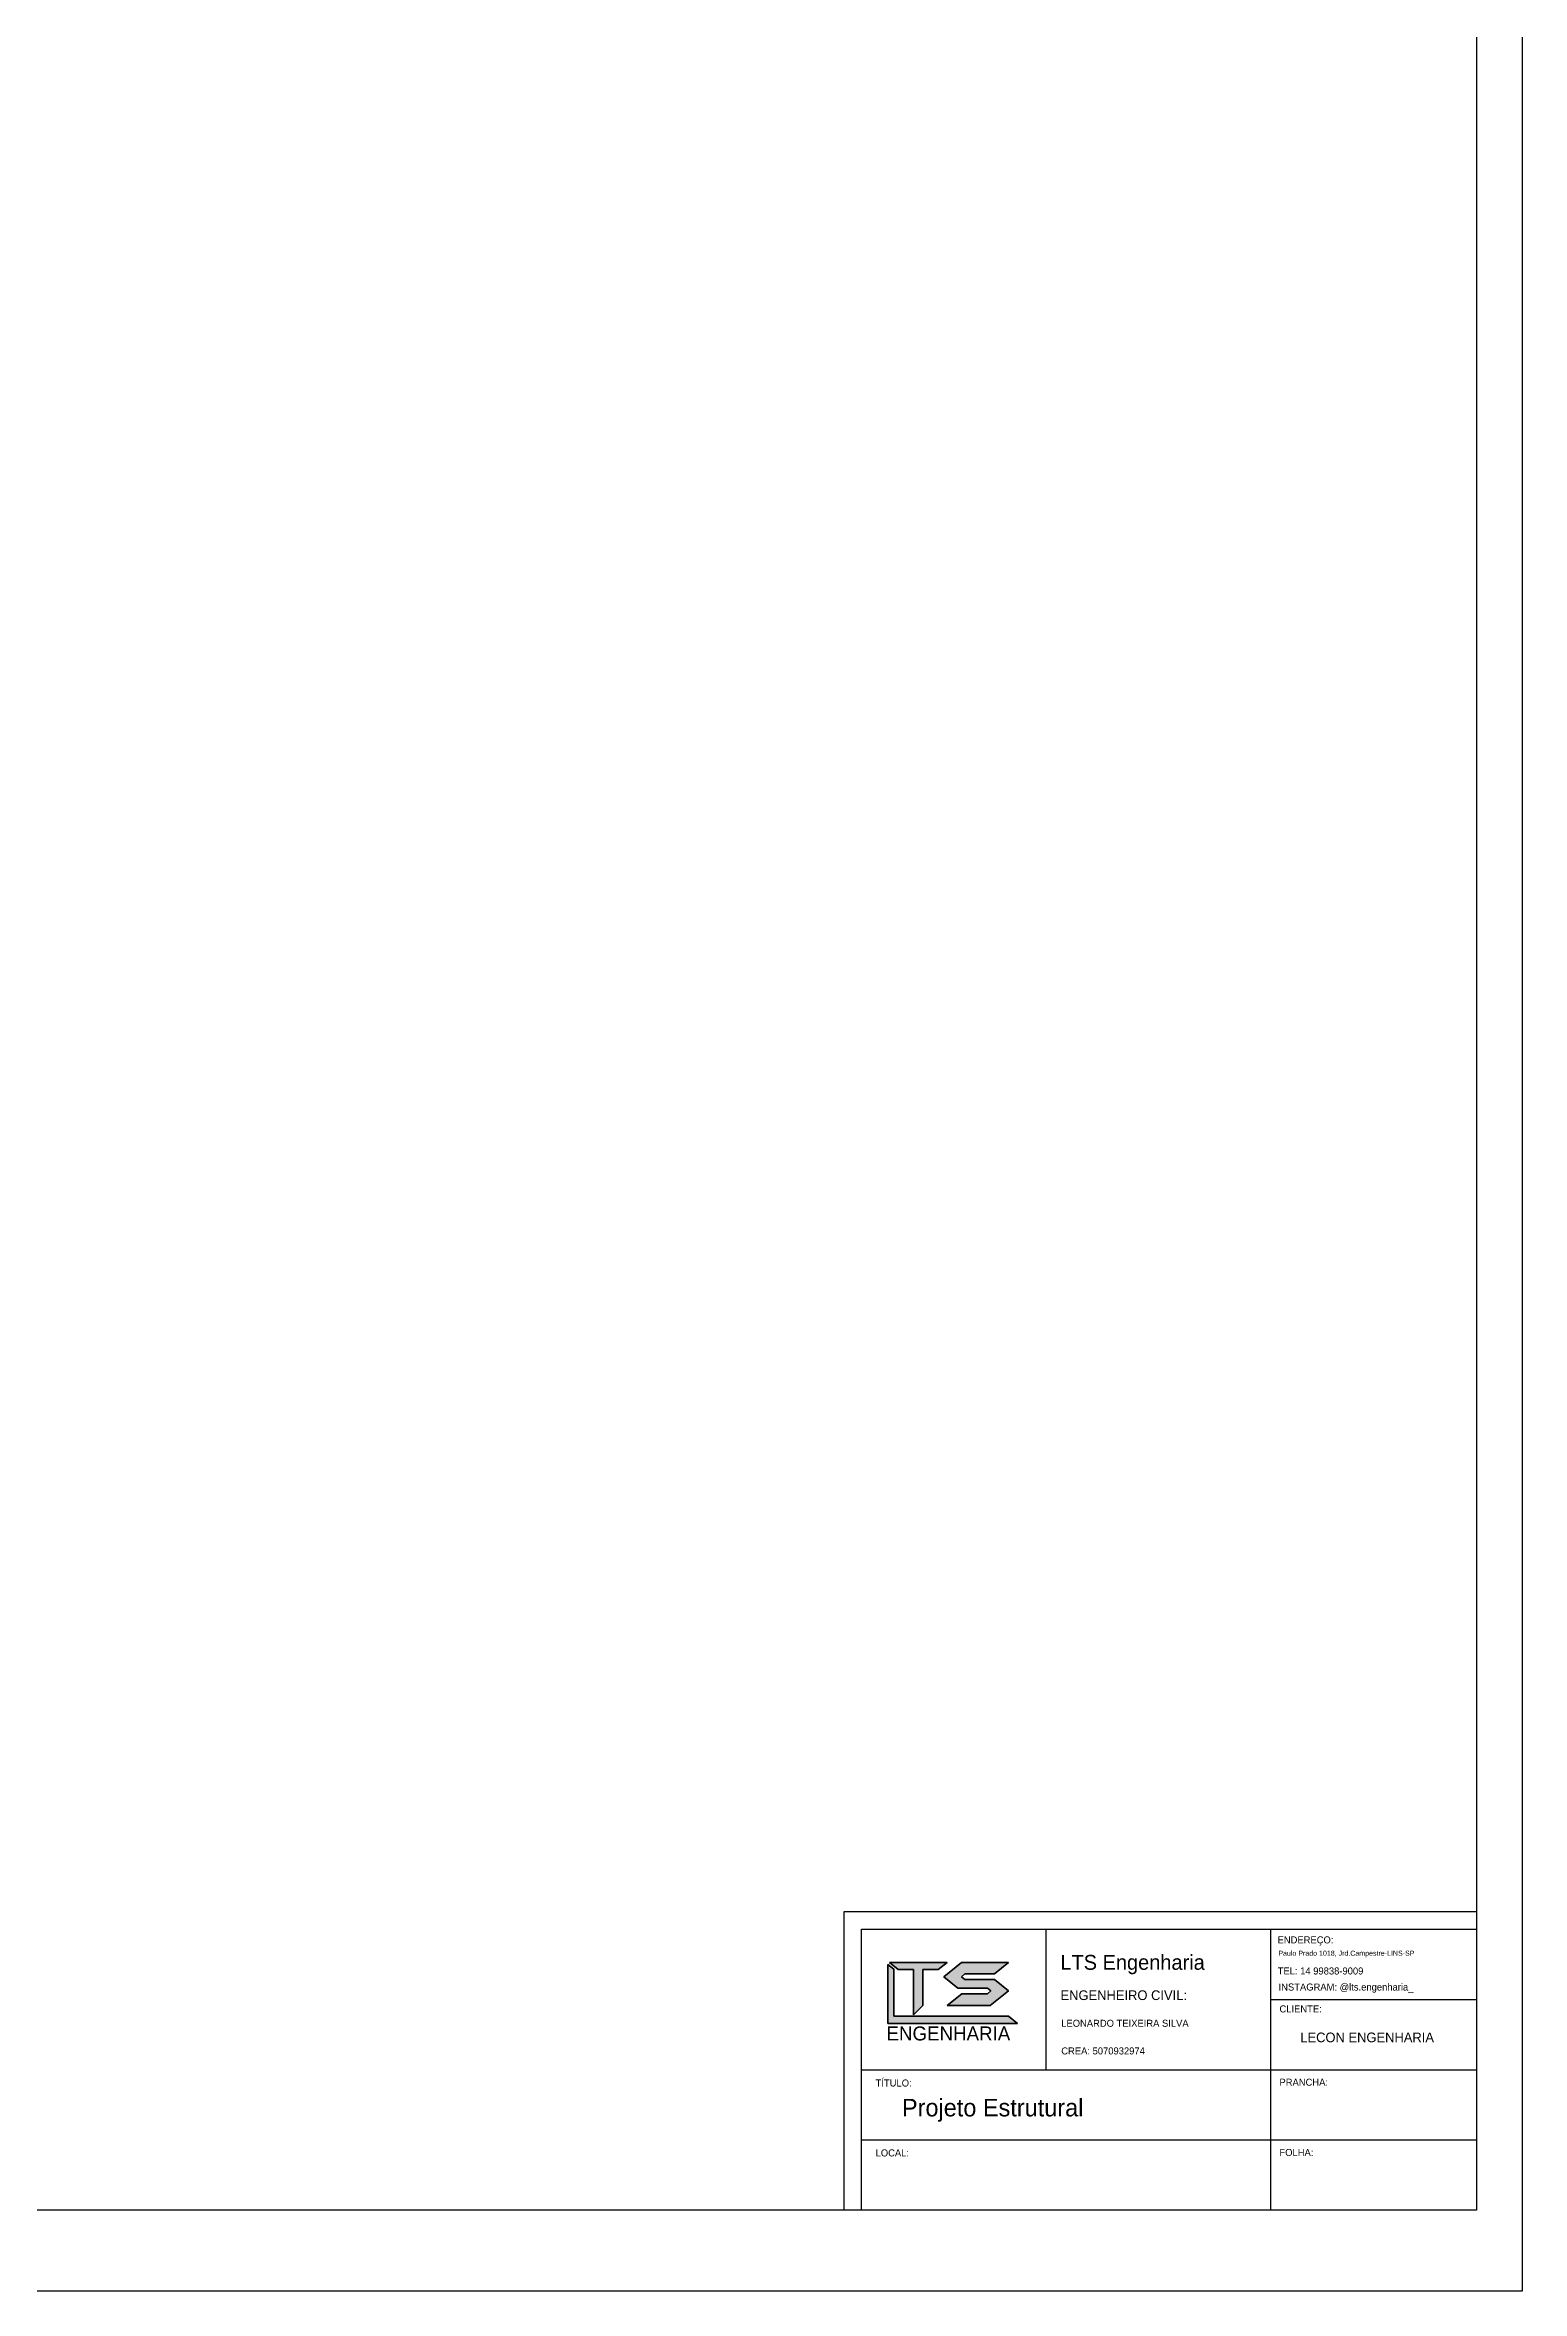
# Model space of a CAD drawing. Header units: millimetres. Extents: x -8 to 605, y -494 to 220.
# Drawn here: x 34 to 76, y 92.2 to 156.2 of the extents above; entities that cross this region are included whole.
import ezdxf

# ---------------------------------------------------------------- set-up
doc = ezdxf.new("R2010")
doc.units = ezdxf.units.MM
doc.header["$MEASUREMENT"] = 0
doc.layers.add('FOLHA', color=7, linetype='Continuous')

msp = doc.modelspace()

# ---------------------------------------------------------------- hatches: boundary and pattern name
h = msp.add_hatch(color=7)
h.dxf.hatch_style = 1
h.paths.add_polyline_path([(58.1611, 101.4064), (57.9936, 101.5404), (57.9936, 99.8649), (61.6797, 99.8649), (61.4284, 100.066), (58.1611, 100.066)])
h.paths.add_polyline_path([(58.9904, 101.3941), (59.4261, 101.3941), (59.6774, 101.5952), (59.5936, 101.5952), (58.0354, 101.5952), (58.2867, 101.3941), (58.7223, 101.3941), (58.7223, 100.1047), (58.9904, 100.3728)])
h.paths.add_polyline_path([(60.1827, 101.1123), (60.0819, 101.193), (60.1827, 101.2737), (61.0266, 101.2737), (61.4284, 101.5952), (60.0819, 101.5952), (59.5792, 101.193), (59.981, 100.8716), (60.8249, 100.8716), (60.9257, 100.7909), (60.8249, 100.7102), (60.0992, 100.7102), (59.6774, 100.3728), (60.9057, 100.3728), (61.4284, 100.7909), (61.0266, 101.1123)])

# ---------------------------------------------------------------- linework, layer by layer
at = {"color": 7}
for p, q in [((76.0444, 211.1473), (76.0444, 92.2473)), ((74.7444, 208.8473), (74.7444, 94.5473)), ((56.7444, 103.0473), (74.7444, 103.0473)), ((56.7444, 102.5473), (56.7444, 103.0473)), ((56.7444, 94.5473), (56.7444, 102.5473)), ((57.2444, 94.5473), (57.2444, 102.5473)), ((57.2444, 102.5473), (74.7444, 102.5473)), ((62.4944, 98.5473), (62.4944, 102.5473)), ((68.8782, 102.5473), (68.8782, 94.5473)), ((74.7444, 102.5473), (74.7444, 94.5473)), ((57.9936, 101.5404), (57.9936, 99.8649)), ((58.1611, 101.4064), (57.9936, 101.5404)), ((57.9936, 101.5404), (57.9936, 99.8649)), ((58.0354, 101.5952), (58.2867, 101.3941)), ((59.6774, 101.5952), (58.0354, 101.5952)), ((58.1611, 100.066), (58.1611, 101.4064)), ((58.2867, 101.3941), (58.7223, 101.3941)), ((58.7223, 101.3941), (58.7223, 100.1047)), ((58.9904, 100.3728), (58.9904, 101.3941)), ((58.9904, 101.3941), (59.4261, 101.3941)), ((59.4261, 101.3941), (59.6774, 101.5952)), ((60.0819, 101.5952), (59.5792, 101.193)), ((59.5792, 101.193), (59.981, 100.8716)), ((61.4284, 101.5952), (60.0819, 101.5952)), ((60.0819, 101.193), (60.1827, 101.2737)), ((60.1827, 101.1123), (60.0819, 101.193)), ((60.1827, 101.2737), (61.0266, 101.2737)), ((61.0266, 101.1123), (60.1827, 101.1123)), ((61.0266, 101.2737), (61.4284, 101.5952)), ((61.4284, 100.7909), (61.0266, 101.1123)), ((58.7223, 100.1047), (58.9904, 100.3728)), ((60.0992, 100.7102), (59.6774, 100.3728)), ((59.6774, 100.3728), (60.9057, 100.3728)), ((59.981, 100.8716), (60.8249, 100.8716)), ((60.8249, 100.7102), (60.0992, 100.7102)), ((60.8249, 100.8716), (60.9257, 100.7909)), ((60.9257, 100.7909), (60.8249, 100.7102)), ((60.9057, 100.3728), (61.4284, 100.7909)), ((68.8782, 100.5473), (74.7444, 100.5473)), ((57.9936, 99.8649), (61.6797, 99.8649)), ((61.4284, 100.066), (58.1611, 100.066)), ((61.6797, 99.8649), (61.4284, 100.066)), ((57.2444, 98.5473), (74.7444, 98.5473)), ((57.2444, 96.5473), (74.7444, 96.5473)), ((74.7444, 94.5473), (-6.7556, 94.5473)), ((74.7444, 94.5473), (57.2444, 94.5473)), ((74.7444, 94.5473), (57.2444, 94.5473)), ((76.0444, 92.2473), (-8.0556, 92.2473))]:
    msp.add_line(p, q, dxfattribs=at)
for points in [[(58.1611, 100.066), (61.4284, 100.066), (61.6797, 99.8649), (57.9936, 99.8649), (57.9936, 101.5404), (58.1611, 101.4064)], [(57.9936, 99.8649), (61.6797, 99.8649), (61.4284, 100.066), (58.1611, 100.066), (58.1611, 101.4064), (57.9936, 101.5404)], [(58.7223, 101.3941), (58.2867, 101.3941), (58.0354, 101.5952), (59.5936, 101.5952), (59.6774, 101.5952), (59.4261, 101.3941), (58.9904, 101.3941), (58.9904, 100.3728), (58.7223, 100.1047)], [(58.2867, 101.3941), (58.7223, 101.3941), (58.7223, 100.1047), (58.9904, 100.3728), (58.9904, 101.3941), (59.4261, 101.3941), (59.6774, 101.5952), (58.0354, 101.5952)], [(60.0819, 101.193), (60.1827, 101.2737), (61.0266, 101.2737), (61.4284, 101.5952), (60.0819, 101.5952), (59.5792, 101.193), (59.981, 100.8716), (60.8249, 100.8716), (60.9257, 100.7909), (60.8249, 100.7102), (60.0992, 100.7102), (59.6774, 100.3728), (60.9057, 100.3728), (61.4284, 100.7909), (61.0266, 101.1123), (60.1827, 101.1123), (61.0266, 101.1123), (61.4284, 100.7909), (60.9057, 100.3728), (59.6774, 100.3728), (60.0992, 100.7102), (60.8249, 100.7102), (60.9257, 100.7909), (60.8249, 100.8716), (59.981, 100.8716), (59.5792, 101.193), (60.0819, 101.5952), (61.4284, 101.5952), (61.0266, 101.2737), (60.1827, 101.2737), (60.0819, 101.193), (60.1827, 101.1123)]]:
    msp.add_lwpolyline(points, close=True, dxfattribs=at)

# ---------------------------------------------------------------- texts
for s, height, p in [('ENDEREÇO:', 0.2, (69.0835, 102.1413)), ('LTS Engenharia', 0.425339, (62.9007, 101.3899)), ('Paulo Prado 1018, Jrd.Campestre-LINS-SP', 0.144994, (69.1065, 101.7894)), ('TEL: 14 99838-9009', 0.2, (69.0876, 101.2567)), ('INSTAGRAM: @lts.engenharia_', 0.2, (69.1121, 100.7999)), ('ENGENHEIRO CIVIL:', 0.275339, (62.9053, 100.5295)), ('CLIENTE:', 0.2, (69.1377, 100.1764)), ('ENGENHARIA', 0.39848, (57.9514, 99.3795)), ('LEONARDO TEIXEIRA SILVA', 0.2, (62.9255, 99.7686)), ('CREA: 5070932974', 0.2, (62.9265, 98.9815)), ('TÍTULO:', 0.2, (57.6411, 98.0685)), ('PRANCHA:', 0.2, (69.1377, 98.0909)), ('Projeto Estrutural', 0.5, (58.3916, 97.2181)), ('LOCAL:', 0.2, (57.6411, 96.0788)), ('FOLHA:', 0.2, (69.1377, 96.0917))]:
    msp.add_text(s, height=height, dxfattribs=at).set_placement(p)
at = {"layer": 'FOLHA'}
msp.add_text('LECON ENGENHARIA', height=0.275339, dxfattribs=at).set_placement((69.7306, 99.3287))

doc.saveas('drawing.dxf')
